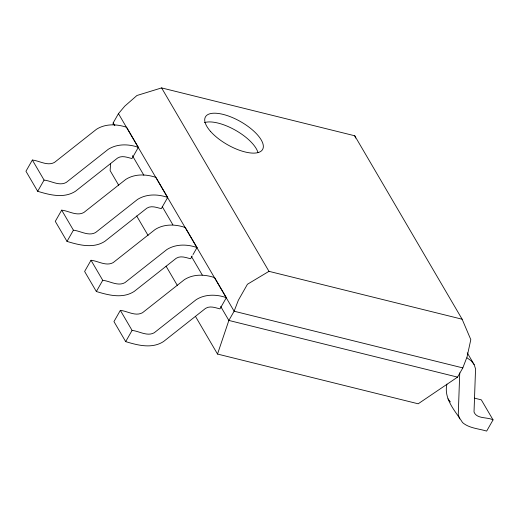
<?xml version="1.0" encoding="UTF-8"?>
<svg xmlns="http://www.w3.org/2000/svg" width="519" height="519" viewBox="0 0 519 519"><rect width="100%" height="100%" fill="white"/><g stroke="black" fill="none" stroke-linecap="round" stroke-linejoin="round"><path stroke-width="0.78" d="M446.898 384.112C443.498 399.046 455.28 410.918 462.572 422.589C469.26 428.337 478.576 428.59 486.653 431.094L493.05 419.884L481.314 399.844L474.424 398.131M459.743 372.876L458.258 414.584L459.678 418.859M110.592 163.453L110.132 170.621L118.702 185.264M113.103 124.45L113.2 122.86L118.462 113.642L124.742 106.181L136.945 95.496L161.597 87.906L354.749 135.783L462.131 319.217L470.811 339.621L467.042 356.942L462.812 367.906L457.557 377.125L418.178 403.795L217.513 354.055L195.462 316.389M217.513 354.055L228.86 320.437L234.121 311.218L238.351 300.254L247.44 284.256L268.978 271.34L462.131 319.217M32.347 160.04L25.95 171.251L37.686 191.297C49.83 194.969 63.986 198.712 75.547 191.206L117.553 158.055C122.01 155.168 127.356 157.426 131.962 158.555L138.359 147.344L126.63 127.298C116.801 123.97 105.571 123.541 96.508 129.25L54.501 162.402C47.45 166.333 39.489 160.76 32.347 160.04L44.076 180.08C51.225 180.8 59.179 186.379 66.237 182.441L108.244 149.297C117.3 143.633 128.556 143.912 138.359 147.344M37.686 191.297L44.076 180.08M61.677 210.15L55.286 221.36L67.016 241.406C79.167 245.078 93.316 248.822 104.883 241.316L146.883 208.164C151.347 205.277 156.686 207.535 161.299 208.664L167.695 197.447C157.886 194.022 146.63 193.743 137.574 199.406L95.567 232.551C88.515 236.489 80.555 230.91 73.413 230.189L61.677 210.15C68.819 210.87 76.78 216.442 83.838 212.511L125.838 179.36C134.908 173.651 146.131 174.079 155.96 177.407L167.287 196.759M67.016 241.406L73.413 230.189M193.029 254.57L197.025 247.557L185.296 227.517C175.467 224.182 164.238 223.754 155.175 229.469L113.168 262.62C106.116 266.552 98.156 260.979 91.013 260.259L84.616 271.469L96.352 291.516C108.497 295.188 122.653 298.931 134.213 291.425L176.22 258.274C180.677 255.387 186.023 257.645 190.629 258.773L192.231 255.971M96.352 291.516L102.743 280.299L91.013 260.259M120.343 310.368L113.953 321.579L125.682 341.619C137.833 345.297 151.983 349.04 163.55 341.534L205.55 308.383C210.013 305.496 215.353 307.754 219.965 308.883L226.362 297.666C216.553 294.241 205.297 293.962 196.24 299.625L154.234 332.77C147.182 336.708 139.222 331.128 132.079 330.408L120.343 310.368C127.486 311.089 135.446 316.661 142.504 312.73L184.505 279.579C193.574 273.863 204.797 274.292 214.626 277.626L225.953 296.978M125.682 341.619L132.079 330.408M197.025 247.557C187.223 244.131 175.967 243.852 166.91 249.516L124.904 282.66C117.845 286.598 109.892 281.019 102.743 280.299M462.812 367.906L234.121 311.218L118.462 113.642M457.557 377.125L228.86 320.437L220.692 306.476M493.05 419.884C487.458 416.841 476.753 419.203 474.022 412.034L475.553 368.86L474.132 364.559L467.249 352.81M467.016 357.857L471.22 360.802L474.132 364.559M447.942 398.819L450.356 401.927M161.597 87.906L268.978 271.34M113.2 122.86L114.835 125.65M132.41 155.674L143.854 175.221M162.246 206.64L172.872 224.792M191.264 256.204L202.3 275.057M136.666 215.956L148.097 235.483M166.067 266.176L177.498 285.703M354.749 135.783L355.586 138.041M204.467 122.62A32.892 13.273 29.7 0 1 235.113 130.048A32.892 13.273 29.7 0 1 258.008 152.625M210.63 131.521A32.892 13.273 29.7 0 0 261.025 151.211A32.892 13.273 29.7 0 0 230.442 116.756A32.892 13.273 29.7 0 0 210.63 131.521"/></g></svg>
